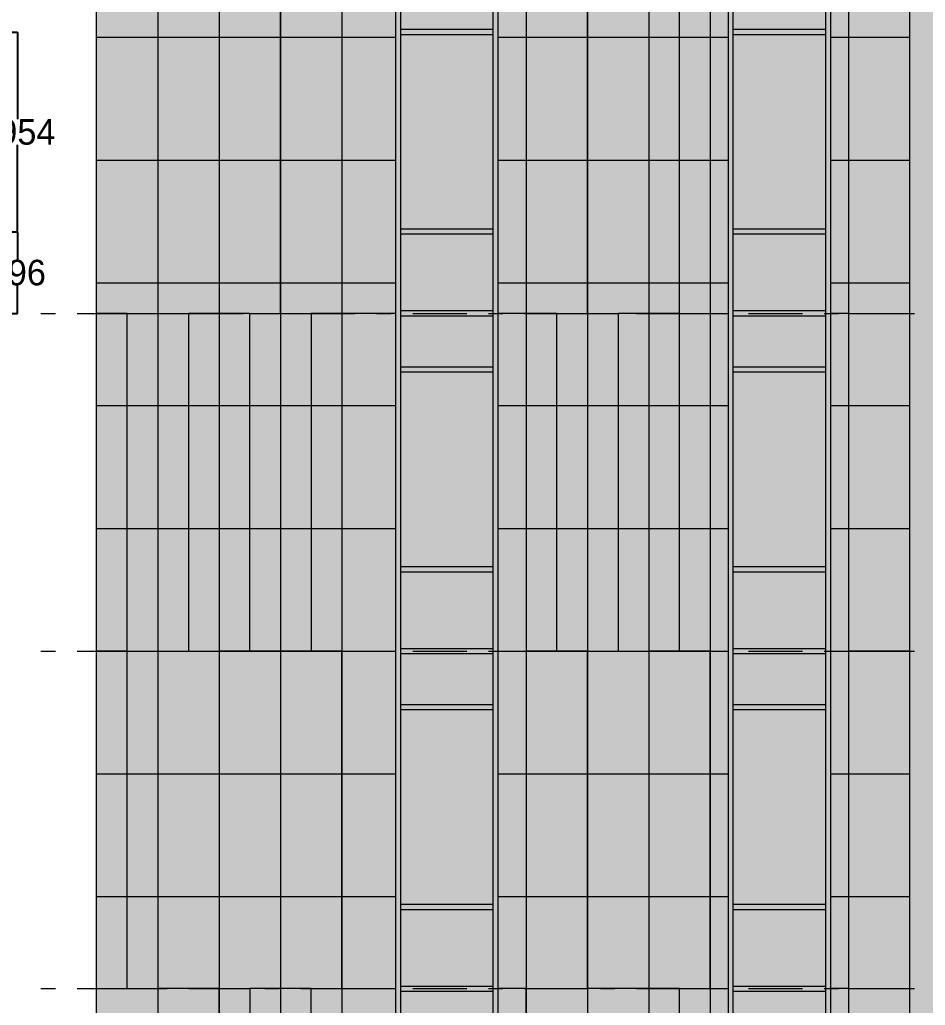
# Model space of a CAD drawing. Header units: millimetres. Extents: x 1499747 to 4230374, y -28481 to 441852.
# Drawn here: x 4045743 to 4054593, y 377166 to 386800 of the extents above; entities that cross this region are included whole.
import ezdxf

# ---------------------------------------------------------------- set-up
doc = ezdxf.new("R2010")
doc.units = ezdxf.units.MM
doc.header["$MEASUREMENT"] = 0
doc.layers.add('FTP Cable', color=130, linetype='Continuous', lineweight=30)
doc.layers.add('Чертеж и Рисунок', color=7, linetype='Continuous')
doc.dimstyles.get("Standard").update_dxf_attribs({"dimtxt": 0.18, "dimasz": 0.18, "dimexe": 0.18, "dimexo": 0.0625, "dimgap": 0.09, "dimtad": 0, "dimtih": 1, "dimtoh": 1, "dimdec": 4, "dimzin": 0, "dimdsep": 46, "dimtxsty": 'Standard', "dimcen": 0.09, "dimadec": 0, "dimazin": 0, "dimtfac": 1, "dimtdec": 4, "dimtofl": 0, "dimtmove": 0, "dimatfit": 3, "dimfxl": 1, "dimtolj": 1, "dimtzin": 0, "dimarcsym": 0})

# ---------------------------------------------------------------- blocks, each defined once
blk = doc.blocks.new('*D1142')
at = {"layer": 'Defpoints', "color": 0, "lineweight": 30, "transparency": 16777216}
for p in [(4044341.7, 386678.4), (4045719.5, 386678.4), (4044997.5, 384724.8)]:
    blk.add_point(p, dxfattribs=at)
at = {"layer": 'FTP Cable', "color": 0, "lineweight": -2, "transparency": 16777216}
for p, q in [((4044341.7, 386678.4), (4045719.7, 386678.4)), ((4045719.5, 386678.2), (4045719.5, 385826.7)), ((4045719.5, 384725), (4045719.5, 385576.5)), ((4044997.5, 384724.8), (4045719.7, 384724.8))]:
    blk.add_line(p, q, dxfattribs=at)
at = {"layer": 'FTP Cable', "color": 0, "lineweight": 30, "transparency": 16777216}
for points in [[(4045719.5, 386678.2), (4045719.6, 386678.2), (4045719.5, 386678.4)], [(4045719.5, 384725), (4045719.6, 384725), (4045719.5, 384724.8)]]:
    blk.add_solid(points, dxfattribs=at)
at = {"layer": 'FTP Cable', "color": 0, "lineweight": 25, "transparency": 16777216, "insert": (4045719.5, 385701.6), "char_height": 250, "attachment_point": 5}
blk.add_mtext('\\A1;1954', dxfattribs=at)
blk = doc.blocks.new('*D1144')
at = {"layer": 'Defpoints', "color": 0, "lineweight": 30, "transparency": 16777216}
for p in [(4044997.5, 384724.8), (4044341.9, 383928.4), (4045719.5, 383928.4)]:
    blk.add_point(p, dxfattribs=at)
at = {"layer": 'FTP Cable', "color": 0, "lineweight": -2, "transparency": 16777216}
for p, q in [((4044997.5, 384724.8), (4045719.7, 384724.8)), ((4045719.5, 384724.6), (4045719.5, 384451.7)), ((4045719.5, 383928.6), (4045719.5, 384201.5)), ((4044341.9, 383928.4), (4045719.7, 383928.4))]:
    blk.add_line(p, q, dxfattribs=at)
at = {"layer": 'FTP Cable', "color": 0, "lineweight": 30, "transparency": 16777216}
for points in [[(4045719.5, 384724.6), (4045719.6, 384724.6), (4045719.5, 384724.8)], [(4045719.5, 383928.6), (4045719.6, 383928.6), (4045719.5, 383928.4)]]:
    blk.add_solid(points, dxfattribs=at)
at = {"layer": 'FTP Cable', "color": 0, "lineweight": 25, "transparency": 16777216, "insert": (4045719.5, 384326.6), "char_height": 250, "attachment_point": 5}
blk.add_mtext('\\A1;796', dxfattribs=at)

msp = doc.modelspace()

# ---------------------------------------------------------------- hatches: boundary and pattern name
at = {"layer": 'Чертеж и Рисунок', "linetype": 'Continuous', "lineweight": 0, "true_color": 0xffffff}
for points in [[(4054941.97443, 393328.40133), (4054441.97367, 393328.40133), (4054441.97367, 373528.37108), (4054941.97443, 373528.37108)], [(4048291.96427, 383928.38697), (4048291.96427, 387228.39201), (4047091.96244, 387228.39201), (4047091.96244, 383928.38697)], [(4051291.96885, 383928.38697), (4051291.96885, 387228.39201), (4050416.96752, 387228.39201), (4050416.96752, 383928.38697)], [(4052191.97023, 383928.38697), (4052191.97023, 387228.39201), (4051891.96977, 387228.39201), (4051891.96977, 383928.38697)], [(4052666.97095, 383928.38697), (4052666.97095, 387228.39201), (4052491.97069, 387228.39201), (4052491.97069, 383928.38697)], [(4054441.97367, 383928.38697), (4054441.97367, 387228.39201), (4053841.97275, 387228.39201), (4053841.97275, 383928.38697)], [(4046791.96198, 380628.38193), (4046791.96198, 383928.38697), (4046491.96152, 383928.38697), (4046491.96152, 380628.38193)], [(4047991.96381, 380628.38193), (4047991.96381, 383928.38697), (4047391.96289, 383928.38697), (4047391.96289, 380628.38193)], [(4048591.96473, 380628.38193), (4049416.96599, 380628.38193), (4049416.96599, 383928.38697), (4048591.96473, 383928.38697)], [(4050991.96839, 380628.38193), (4050991.96839, 383928.38697), (4050416.96752, 383928.38697), (4050416.96752, 380628.38193)], [(4052191.97023, 380628.38193), (4052191.97023, 383928.38697), (4051591.96931, 383928.38697), (4051591.96931, 380628.38193)], [(4053841.97275, 380628.38193), (4053841.97275, 383928.38697), (4053666.97248, 383928.38697), (4053666.97248, 380628.38193)], [(4046791.96198, 377328.37688), (4046791.96198, 380628.38193), (4046491.96152, 380628.38193), (4046491.96152, 377328.37688)], [(4048891.96519, 377328.37688), (4048891.96519, 380628.38193), (4047691.96335, 380628.38193), (4047691.96335, 377328.37688)], [(4050691.96794, 377328.37688), (4051291.96885, 377328.37688), (4051291.96885, 380628.38193), (4050691.96794, 380628.38193)], [(4052491.97069, 377328.37688), (4052491.97069, 380628.38193), (4051891.96977, 380628.38193), (4051891.96977, 377328.37688)], [(4054441.97367, 377328.37688), (4054441.97367, 380628.38193), (4053841.97275, 380628.38193), (4053841.97275, 377328.37688)], [(4047691.96335, 374028.37184), (4047691.96335, 377328.37688), (4047091.96244, 377328.37688), (4047091.96244, 374028.37184)], [(4048591.96473, 374028.37184), (4048591.96473, 377328.37688), (4047991.96381, 377328.37688), (4047991.96381, 374028.37184)], [(4050691.96794, 374028.37184), (4050691.96794, 377328.37688), (4050416.96752, 377328.37688), (4050416.96752, 374028.37184)], [(4052191.97023, 374028.37184), (4052191.97023, 377328.37688), (4051291.96885, 377328.37688), (4051291.96885, 374028.37184)], [(4053841.97275, 374028.37184), (4053841.97275, 377328.37688), (4053666.97248, 377328.37688), (4053666.97248, 374028.37184)]]:
    msp.add_hatch(color=7, dxfattribs=at).paths.add_polyline_path(points)
at = {"layer": 'Чертеж и Рисунок', "linetype": 'Continuous', "lineweight": 0, "true_color": 0x868d8e}
for points in [[(4047091.96244, 383928.38697), (4047091.96244, 387228.39201), (4046491.96152, 387228.39201), (4046491.96152, 383928.38697)], [(4048291.96427, 383928.38697), (4049416.96599, 383928.38697), (4049416.96599, 387228.39201), (4048291.96427, 387228.39201)], [(4051891.96977, 383928.38697), (4051891.96977, 387228.39201), (4051291.96885, 387228.39201), (4051291.96885, 383928.38697)], [(4052491.97069, 383928.38697), (4052491.97069, 387228.39201), (4052191.97023, 387228.39201), (4052191.97023, 383928.38697)], [(4053841.97275, 383928.38697), (4053841.97275, 387228.39201), (4053666.97248, 387228.39201), (4053666.97248, 383928.38697)], [(4046791.96198, 380628.38193), (4047391.96289, 380628.38193), (4047391.96289, 383928.38697), (4046791.96198, 383928.38697)], [(4047991.96381, 380628.38193), (4048591.96473, 380628.38193), (4048591.96473, 383928.38697), (4047991.96381, 383928.38697)], [(4051591.96931, 380628.38193), (4051591.96931, 383928.38697), (4050991.96839, 383928.38697), (4050991.96839, 380628.38193)], [(4052666.97095, 380628.38193), (4052666.97095, 383928.38697), (4052191.97023, 383928.38697), (4052191.97023, 380628.38193)], [(4054441.97367, 380628.38193), (4054441.97367, 383928.38697), (4053841.97275, 383928.38697), (4053841.97275, 380628.38193)], [(4047691.96335, 377328.37688), (4047691.96335, 380628.38193), (4046791.96198, 380628.38193), (4046791.96198, 377328.37688)], [(4048891.96519, 380628.38193), (4048891.96519, 377328.37688), (4049416.96599, 377328.37688), (4049416.96599, 380628.38193)], [(4050691.96794, 377328.37688), (4050691.96794, 380628.38193), (4050416.96752, 380628.38193), (4050416.96752, 377328.37688)], [(4051891.96977, 377328.37688), (4051891.96977, 380628.38193), (4051291.96885, 380628.38193), (4051291.96885, 377328.37688)], [(4052666.97095, 377328.37688), (4052666.97095, 380628.38193), (4052491.97069, 380628.38193), (4052491.97069, 377328.37688)], [(4053841.97275, 377328.37688), (4053841.97275, 380628.38193), (4053666.97248, 380628.38193), (4053666.97248, 377328.37688)], [(4046491.96152, 374028.37184), (4047091.96244, 374028.37184), (4047091.96244, 377328.37688), (4046491.96152, 377328.37688)], [(4047691.96335, 374028.37184), (4047991.96381, 374028.37184), (4047991.96381, 377328.37688), (4047691.96335, 377328.37688)], [(4048591.96473, 377328.37688), (4048591.96473, 374028.37184), (4049416.96599, 374028.37184), (4049416.96599, 377328.37688)], [(4050691.96794, 374028.37184), (4051291.96885, 374028.37184), (4051291.96885, 377328.37688), (4050691.96794, 377328.37688)], [(4052666.97095, 374028.37184), (4052666.97095, 377328.37688), (4052191.97023, 377328.37688), (4052191.97023, 374028.37184)], [(4054441.97367, 374028.37184), (4054441.97367, 377328.37688), (4053841.97275, 377328.37688), (4053841.97275, 374028.37184)]]:
    msp.add_hatch(color=252, dxfattribs=at).paths.add_polyline_path(points)
at = {"layer": 'Чертеж и Рисунок', "linetype": 'Continuous', "lineweight": 0, "true_color": 0x2e2e2e}
for points in [[(4049416.96599, 386678.39117), (4049466.96606, 386678.39117), (4049466.96606, 387228.39201), (4049416.96599, 387228.39201)], [(4050416.96752, 387228.39201), (4050366.96744, 387228.39201), (4050366.96744, 386678.39117), (4050416.96752, 386678.39117)], [(4052666.97095, 386678.39117), (4052716.97103, 386678.39117), (4052716.97103, 387228.39201), (4052666.97095, 387228.39201)], [(4053666.97248, 387228.39201), (4053616.97241, 387228.39201), (4053616.97241, 386678.39117), (4053666.97248, 386678.39117)], [(4049416.96599, 384728.38819), (4049466.96606, 384728.38819), (4049466.96606, 386678.39117), (4049416.96599, 386678.39117)], [(4049466.96606, 386653.39113), (4049696.96642, 386653.39113), (4049696.96642, 386703.39121), (4049466.96606, 386703.39121)], [(4049696.96642, 386653.39113), (4050366.96744, 386653.39113), (4050366.96744, 386703.39121), (4049696.96642, 386703.39121)], [(4050416.96752, 386678.39117), (4050366.96744, 386678.39117), (4050366.96744, 384728.38819), (4050416.96752, 384728.38819)], [(4052666.97095, 384728.38819), (4052716.97103, 384728.38819), (4052716.97103, 386678.39117), (4052666.97095, 386678.39117)], [(4052716.97103, 386703.39121), (4052716.97103, 386653.39113), (4052946.97138, 386653.39113), (4052946.97138, 386703.39121)], [(4052946.97138, 386703.39121), (4052946.97138, 386653.39113), (4053616.97241, 386653.39113), (4053616.97241, 386703.39121)], [(4053666.97248, 386678.39117), (4053616.97241, 386678.39117), (4053616.97241, 384728.38819), (4053666.97248, 384728.38819)], [(4049416.96599, 383928.38697), (4049466.96606, 383928.38697), (4049466.96606, 384728.38819), (4049416.96599, 384728.38819)], [(4049466.96606, 384703.38815), (4049696.96642, 384703.38815), (4049696.96642, 384753.38823), (4049466.96606, 384753.38823)], [(4049696.96642, 384703.38815), (4050366.96744, 384703.38815), (4050366.96744, 384753.38823), (4049696.96642, 384753.38823)], [(4050416.96752, 384728.38819), (4050366.96744, 384728.38819), (4050366.96744, 383928.38697), (4050416.96752, 383928.38697)], [(4052666.97095, 383928.38697), (4052716.97103, 383928.38697), (4052716.97103, 384728.38819), (4052666.97095, 384728.38819)], [(4052716.97103, 384753.38823), (4052716.97103, 384703.38815), (4052946.97138, 384703.38815), (4052946.97138, 384753.38823)], [(4052946.97138, 384753.38823), (4052946.97138, 384703.38815), (4053616.97241, 384703.38815), (4053616.97241, 384753.38823)], [(4053666.97248, 384728.38819), (4053616.97241, 384728.38819), (4053616.97241, 383928.38697), (4053666.97248, 383928.38697)], [(4049416.96599, 383378.38613), (4049466.96606, 383378.38613), (4049466.96606, 383928.38697), (4049416.96599, 383928.38697)], [(4049466.96606, 383903.38693), (4049696.96642, 383903.38693), (4049696.96642, 383953.38701), (4049466.96606, 383953.38701)], [(4049696.96642, 383903.38693), (4050366.96744, 383903.38693), (4050366.96744, 383953.38701), (4049696.96642, 383953.38701)], [(4050416.96752, 383928.38697), (4050366.96744, 383928.38697), (4050366.96744, 383378.38613), (4050416.96752, 383378.38613)], [(4052666.97095, 383378.38613), (4052716.97103, 383378.38613), (4052716.97103, 383928.38697), (4052666.97095, 383928.38697)], [(4052716.97103, 383903.38693), (4052946.97138, 383903.38693), (4052946.97138, 383953.38701), (4052716.97103, 383953.38701)], [(4052946.97138, 383903.38693), (4053616.97241, 383903.38693), (4053616.97241, 383953.38701), (4052946.97138, 383953.38701)], [(4053666.97248, 383928.38697), (4053616.97241, 383928.38697), (4053616.97241, 383378.38613), (4053666.97248, 383378.38613)], [(4049416.96599, 381428.38315), (4049466.96606, 381428.38315), (4049466.96606, 383378.38613), (4049416.96599, 383378.38613)], [(4049466.96606, 383353.38609), (4049696.96642, 383353.38609), (4049696.96642, 383403.38617), (4049466.96606, 383403.38617)], [(4049696.96642, 383353.38609), (4050366.96744, 383353.38609), (4050366.96744, 383403.38617), (4049696.96642, 383403.38617)], [(4050416.96752, 383378.38613), (4050366.96744, 383378.38613), (4050366.96744, 381428.38315), (4050416.96752, 381428.38315)], [(4052666.97095, 381428.38315), (4052716.97103, 381428.38315), (4052716.97103, 383378.38613), (4052666.97095, 383378.38613)], [(4052716.97103, 383353.38609), (4052946.97138, 383353.38609), (4052946.97138, 383403.38617), (4052716.97103, 383403.38617)], [(4052946.97138, 383353.38609), (4053616.97241, 383353.38609), (4053616.97241, 383403.38617), (4052946.97138, 383403.38617)], [(4053666.97248, 383378.38613), (4053616.97241, 383378.38613), (4053616.97241, 381428.38315), (4053666.97248, 381428.38315)], [(4049416.96599, 380628.38193), (4049466.96606, 380628.38193), (4049466.96606, 381428.38315), (4049416.96599, 381428.38315)], [(4049696.96642, 381453.38319), (4049466.96606, 381453.38319), (4049466.96606, 381403.38311), (4049696.96642, 381403.38311)], [(4050366.96744, 381453.38319), (4049696.96642, 381453.38319), (4049696.96642, 381403.38311), (4050366.96744, 381403.38311)], [(4050416.96752, 381428.38315), (4050366.96744, 381428.38315), (4050366.96744, 380628.38193), (4050416.96752, 380628.38193)], [(4052666.97095, 380628.38193), (4052716.97103, 380628.38193), (4052716.97103, 381428.38315), (4052666.97095, 381428.38315)], [(4052716.97103, 381453.38319), (4052716.97103, 381403.38311), (4052946.97138, 381403.38311), (4052946.97138, 381453.38319)], [(4052946.97138, 381403.38311), (4053616.97241, 381403.38311), (4053616.97241, 381453.38319), (4052946.97138, 381453.38319)], [(4053666.97248, 381428.38315), (4053616.97241, 381428.38315), (4053616.97241, 380628.38193), (4053666.97248, 380628.38193)], [(4049696.96642, 380653.38196), (4049466.96606, 380653.38196), (4049466.96606, 380603.38189), (4049696.96642, 380603.38189)], [(4050366.96744, 380653.38196), (4049696.96642, 380653.38196), (4049696.96642, 380603.38189), (4050366.96744, 380603.38189)], [(4052716.97103, 380603.38189), (4052946.97138, 380603.38189), (4052946.97138, 380653.38196), (4052716.97103, 380653.38196)], [(4052946.97138, 380603.38189), (4053616.97241, 380603.38189), (4053616.97241, 380653.38196), (4052946.97138, 380653.38196)], [(4049416.96599, 380078.38109), (4049466.96606, 380078.38109), (4049466.96606, 380628.38193), (4049416.96599, 380628.38193)], [(4050416.96752, 380628.38193), (4050366.96744, 380628.38193), (4050366.96744, 380078.38109), (4050416.96752, 380078.38109)], [(4052666.97095, 380078.38109), (4052716.97103, 380078.38109), (4052716.97103, 380628.38193), (4052666.97095, 380628.38193)], [(4053666.97248, 380628.38193), (4053616.97241, 380628.38193), (4053616.97241, 380078.38109), (4053666.97248, 380078.38109)], [(4049416.96599, 378128.37811), (4049466.96606, 378128.37811), (4049466.96606, 380078.38109), (4049416.96599, 380078.38109)], [(4049466.96606, 380053.38105), (4049696.96642, 380053.38105), (4049696.96642, 380103.38112), (4049466.96606, 380103.38112)], [(4049696.96642, 380053.38105), (4050366.96744, 380053.38105), (4050366.96744, 380103.38112), (4049696.96642, 380103.38112)], [(4050416.96752, 380078.38109), (4050366.96744, 380078.38109), (4050366.96744, 378128.37811), (4050416.96752, 378128.37811)], [(4052666.97095, 378128.37811), (4052716.97103, 378128.37811), (4052716.97103, 380078.38109), (4052666.97095, 380078.38109)], [(4052716.97103, 380103.38112), (4052716.97103, 380053.38105), (4052946.97138, 380053.38105), (4052946.97138, 380103.38112)], [(4052946.97138, 380103.38112), (4052946.97138, 380053.38105), (4053616.97241, 380053.38105), (4053616.97241, 380103.38112)], [(4053666.97248, 380078.38109), (4053616.97241, 380078.38109), (4053616.97241, 378128.37811), (4053666.97248, 378128.37811)], [(4049696.96642, 378153.37814), (4049466.96606, 378153.37814), (4049466.96606, 378103.37807), (4049696.96642, 378103.37807)], [(4050366.96744, 378153.37814), (4049696.96642, 378153.37814), (4049696.96642, 378103.37807), (4050366.96744, 378103.37807)], [(4052716.97103, 378153.37814), (4052716.97103, 378103.37807), (4052946.97138, 378103.37807), (4052946.97138, 378153.37814)], [(4052946.97138, 378153.37814), (4052946.97138, 378103.37807), (4053616.97241, 378103.37807), (4053616.97241, 378153.37814)], [(4049416.96599, 377328.37688), (4049466.96606, 377328.37688), (4049466.96606, 378128.37811), (4049416.96599, 378128.37811)], [(4050416.96752, 378128.37811), (4050366.96744, 378128.37811), (4050366.96744, 377328.37688), (4050416.96752, 377328.37688)], [(4052666.97095, 377328.37688), (4052716.97103, 377328.37688), (4052716.97103, 378128.37811), (4052666.97095, 378128.37811)], [(4053666.97248, 378128.37811), (4053616.97241, 378128.37811), (4053616.97241, 377328.37688), (4053666.97248, 377328.37688)], [(4049416.96599, 376778.37604), (4049466.96606, 376778.37604), (4049466.96606, 377328.37688), (4049416.96599, 377328.37688)], [(4049696.96642, 377353.37692), (4049466.96606, 377353.37692), (4049466.96606, 377303.37685), (4049696.96642, 377303.37685)], [(4050366.96744, 377353.37692), (4049696.96642, 377353.37692), (4049696.96642, 377303.37685), (4050366.96744, 377303.37685)], [(4050416.96752, 377328.37688), (4050366.96744, 377328.37688), (4050366.96744, 376778.37604), (4050416.96752, 376778.37604)], [(4052666.97095, 376778.37604), (4052716.97103, 376778.37604), (4052716.97103, 377328.37688), (4052666.97095, 377328.37688)], [(4052716.97103, 377353.37692), (4052716.97103, 377303.37685), (4052946.97138, 377303.37685), (4052946.97138, 377353.37692)], [(4052946.97138, 377303.37685), (4053616.97241, 377303.37685), (4053616.97241, 377353.37692), (4052946.97138, 377353.37692)], [(4053666.97248, 377328.37688), (4053616.97241, 377328.37688), (4053616.97241, 376778.37604), (4053666.97248, 376778.37604)]]:
    msp.add_hatch(color=250, dxfattribs=at).paths.add_polyline_path(points)
at = {"layer": 'Чертеж и Рисунок', "linetype": 'Continuous', "lineweight": 0, "true_color": 0x84adf9}
for points in [[(4049466.96606, 386703.39121), (4050366.96744, 386703.39121), (4050366.96744, 387203.39197), (4049466.96606, 387203.39197)], [(4052716.97103, 387203.39197), (4052716.97103, 386703.39121), (4053616.97241, 386703.39121), (4053616.97241, 387203.39197)], [(4049466.96606, 384753.38823), (4050366.96744, 384753.38823), (4050366.96744, 386653.39113), (4049466.96606, 386653.39113)], [(4052716.97103, 386653.39113), (4052716.97103, 384753.38823), (4053616.97241, 384753.38823), (4053616.97241, 386653.39113)], [(4049466.96606, 383953.38701), (4050366.96744, 383953.38701), (4050366.96744, 384703.38815), (4049466.96606, 384703.38815)], [(4052716.97103, 383953.38701), (4053616.97241, 383953.38701), (4053616.97241, 384703.38815), (4052716.97103, 384703.38815)], [(4049466.96606, 383403.38617), (4050366.96744, 383403.38617), (4050366.96744, 383903.38693), (4049466.96606, 383903.38693)], [(4052716.97103, 383903.38693), (4052716.97103, 383403.38617), (4053616.97241, 383403.38617), (4053616.97241, 383903.38693)], [(4050366.96744, 383353.38609), (4049466.96606, 383353.38609), (4049466.96606, 381453.38319), (4050366.96744, 381453.38319)], [(4053616.97241, 383353.38609), (4052716.97103, 383353.38609), (4052716.97103, 381453.38319), (4053616.97241, 381453.38319)], [(4049466.96606, 380653.38196), (4050366.96744, 380653.38196), (4050366.96744, 381403.38311), (4049466.96606, 381403.38311)], [(4052716.97103, 381403.38311), (4052716.97103, 380653.38196), (4053616.97241, 380653.38196), (4053616.97241, 381403.38311)], [(4049466.96606, 380103.38112), (4050366.96744, 380103.38112), (4050366.96744, 380603.38189), (4049466.96606, 380603.38189)], [(4052716.97103, 380603.38189), (4052716.97103, 380103.38112), (4053616.97241, 380103.38112), (4053616.97241, 380603.38189)], [(4050366.96744, 380053.38105), (4049466.96606, 380053.38105), (4049466.96606, 378153.37814), (4050366.96744, 378153.37814)], [(4052716.97103, 380053.38105), (4052716.97103, 378153.37814), (4053616.97241, 378153.37814), (4053616.97241, 380053.38105)], [(4049466.96606, 377353.37692), (4050366.96744, 377353.37692), (4050366.96744, 378103.37807), (4049466.96606, 378103.37807)], [(4053616.97241, 378103.37807), (4052716.97103, 378103.37807), (4052716.97103, 377353.37692), (4053616.97241, 377353.37692)], [(4049466.96606, 376803.37608), (4050366.96744, 376803.37608), (4050366.96744, 377303.37685), (4049466.96606, 377303.37685)], [(4052716.97103, 376803.37608), (4053616.97241, 376803.37608), (4053616.97241, 377303.37685), (4052716.97103, 377303.37685)]]:
    msp.add_hatch(color=161, dxfattribs=at).paths.add_polyline_path(points)

# ---------------------------------------------------------------- linework, layer by layer
at = {"layer": 'Чертеж и Рисунок', "color": 253, "linetype": 'Continuous', "lineweight": 5, "true_color": 0xaaaaaa}
for points in [[(4052491.77069, 409296.12572), (4052491.77069, 369078.36428)], [(4051891.76977, 409150.7155), (4051891.76977, 369080.86428)], [(4051291.76885, 409005.30528), (4051291.76885, 369078.36428)], [(4050691.76794, 408859.89506), (4050691.76794, 369078.36428)], [(4047091.76244, 408678.46478), (4047091.76244, 369078.36428)], [(4047691.76335, 408678.46478), (4047691.76335, 369078.36428)], [(4048291.76427, 408678.46478), (4048291.76427, 369078.36428)], [(4048891.76519, 408678.46478), (4048891.76519, 369078.36428)], [(4052666.97095, 407478.46295), (4052666.97095, 369078.36428)], [(4053666.97248, 407478.46295), (4053666.97248, 369078.36428)], [(4053841.97275, 404178.45791), (4053841.97275, 369078.36428)], [(4046491.96152, 386627.99109), (4049416.96599, 386627.99109)], [(4050416.96752, 386627.99109), (4052666.97095, 386627.99109)], [(4053666.97248, 386627.99109), (4054441.97367, 386627.99109)], [(4046491.96152, 385427.98926), (4049416.96599, 385427.98926)], [(4050416.96752, 385427.98926), (4052666.97095, 385427.98926)], [(4053666.97248, 385427.98926), (4054441.97367, 385427.98926)], [(4046491.96152, 384227.98743), (4049416.96599, 384227.98743)], [(4050416.96752, 384227.98743), (4052666.97095, 384227.98743)], [(4053666.97248, 384227.98743), (4054441.97367, 384227.98743)], [(4046491.96152, 383027.98559), (4049416.96599, 383027.98559)], [(4050416.96752, 383027.98559), (4052666.97095, 383027.98559)], [(4053666.97248, 383027.98559), (4054441.97367, 383027.98559)], [(4046491.96152, 381827.98376), (4049416.96599, 381827.98376)], [(4050416.96752, 381827.98376), (4052666.97095, 381827.98376)], [(4053666.97248, 381827.98376), (4054441.97367, 381827.98376)], [(4046491.96152, 380627.98193), (4049416.96599, 380627.98193)], [(4050416.96752, 380627.98193), (4052666.97095, 380627.98193)], [(4053666.97248, 380627.98193), (4054441.97367, 380627.98193)], [(4046491.96152, 379427.98009), (4049416.96599, 379427.98009)], [(4050416.96752, 379427.98009), (4052666.97095, 379427.98009)], [(4053666.97248, 379427.98009), (4054441.97367, 379427.98009)], [(4046491.96152, 378227.97826), (4049416.96599, 378227.97826)], [(4050416.96752, 378227.97826), (4052666.97095, 378227.97826)], [(4053666.97248, 378227.97826), (4054441.97367, 378227.97826)]]:
    msp.add_lwpolyline(points, dxfattribs=at)
at = {"layer": 'Чертеж и Рисунок', "color": 7, "linetype": 'Continuous', "lineweight": 5}
for points in [[(4046491.96152, 369078.36428), (4046491.96152, 400428.41218)], [(4054441.97367, 373528.37108), (4054441.97367, 393328.40133)], [(4047091.96244, 387228.39201), (4047091.96244, 383928.38697)], [(4048291.96427, 383928.38697), (4048291.96427, 387228.39201)], [(4049416.96599, 383928.38697), (4049416.96599, 387228.39201)], [(4049466.96606, 386703.39121), (4049466.96606, 387203.39197)], [(4050366.96744, 387203.39197), (4050366.96744, 386703.39121)], [(4050416.96752, 387228.39201), (4050416.96752, 383928.38697)], [(4051291.96885, 383928.38697), (4051291.96885, 387228.39201)], [(4051891.96977, 387228.39201), (4051891.96977, 383928.38697)], [(4052191.97023, 383928.38697), (4052191.97023, 387228.39201)], [(4052491.97069, 387228.39201), (4052491.97069, 383928.38697)], [(4052716.97103, 386703.39121), (4052716.97103, 387203.39197)], [(4053616.97241, 387203.39197), (4053616.97241, 386703.39121)], [(4049466.96606, 386678.39117), (4049466.96606, 386703.39121)], [(4049696.96642, 386703.39121), (4049466.96606, 386703.39121)], [(4049466.96606, 386653.39113), (4049466.96606, 386678.39117)], [(4049696.96642, 386653.39113), (4049466.96606, 386653.39113)], [(4049466.96606, 384753.38823), (4049466.96606, 386653.39113)], [(4050366.96744, 386703.39121), (4049696.96642, 386703.39121)], [(4050366.96744, 386653.39113), (4049696.96642, 386653.39113)], [(4050366.96744, 386703.39121), (4050366.96744, 386678.39117)], [(4050366.96744, 386678.39117), (4050366.96744, 386653.39113)], [(4050366.96744, 386653.39113), (4050366.96744, 384753.38823)], [(4052716.97103, 386678.39117), (4052716.97103, 386703.39121)], [(4052946.97138, 386703.39121), (4052716.97103, 386703.39121)], [(4052716.97103, 386653.39113), (4052716.97103, 386678.39117)], [(4052946.97138, 386653.39113), (4052716.97103, 386653.39113)], [(4052716.97103, 384753.38823), (4052716.97103, 386653.39113)], [(4053616.97241, 386703.39121), (4052946.97138, 386703.39121)], [(4053616.97241, 386653.39113), (4052946.97138, 386653.39113)], [(4053616.97241, 386703.39121), (4053616.97241, 386678.39117)], [(4053616.97241, 386678.39117), (4053616.97241, 386653.39113)], [(4053616.97241, 386653.39113), (4053616.97241, 384753.38823)], [(4049466.96606, 384728.38819), (4049466.96606, 384753.38823)], [(4049696.96642, 384753.38823), (4049466.96606, 384753.38823)], [(4049466.96606, 384703.38815), (4049466.96606, 384728.38819)], [(4049696.96642, 384703.38815), (4049466.96606, 384703.38815)], [(4049466.96606, 383953.38701), (4049466.96606, 384703.38815)], [(4050366.96744, 384753.38823), (4049696.96642, 384753.38823)], [(4050366.96744, 384703.38815), (4049696.96642, 384703.38815)], [(4050366.96744, 384753.38823), (4050366.96744, 384728.38819)], [(4050366.96744, 384728.38819), (4050366.96744, 384703.38815)], [(4050366.96744, 384703.38815), (4050366.96744, 383953.38701)], [(4052716.97103, 384728.38819), (4052716.97103, 384753.38823)], [(4052946.97138, 384753.38823), (4052716.97103, 384753.38823)], [(4052716.97103, 384703.38815), (4052716.97103, 384728.38819)], [(4052946.97138, 384703.38815), (4052716.97103, 384703.38815)], [(4052716.97103, 383953.38701), (4052716.97103, 384703.38815)], [(4053616.97241, 384753.38823), (4052946.97138, 384753.38823)], [(4053616.97241, 384703.38815), (4052946.97138, 384703.38815)], [(4053616.97241, 384753.38823), (4053616.97241, 384728.38819)], [(4053616.97241, 384728.38819), (4053616.97241, 384703.38815)], [(4053616.97241, 384703.38815), (4053616.97241, 383953.38701)], [(4046791.96198, 383928.38697), (4046491.96152, 383928.38697)], [(4046791.96198, 383928.38697), (4047091.96244, 383928.38697)], [(4046791.96198, 380628.38193), (4046791.96198, 383928.38697)], [(4047091.96244, 383928.38697), (4047391.96289, 383928.38697)], [(4047991.96381, 383928.38697), (4047391.96289, 383928.38697)], [(4047391.96289, 383928.38697), (4047391.96289, 380628.38193)], [(4047991.96381, 383928.38697), (4048291.96427, 383928.38697)], [(4047991.96381, 380628.38193), (4047991.96381, 383928.38697)], [(4048291.96427, 383928.38697), (4048591.96473, 383928.38697)], [(4049416.96599, 383928.38697), (4048591.96473, 383928.38697)], [(4048591.96473, 383928.38697), (4048591.96473, 380628.38193)], [(4049416.96599, 380628.38193), (4049416.96599, 383928.38697)], [(4049696.96642, 383953.38701), (4049466.96606, 383953.38701)], [(4049466.96606, 383928.38697), (4049466.96606, 383953.38701)], [(4049466.96606, 383903.38693), (4049466.96606, 383928.38697)], [(4050366.96744, 383953.38701), (4049696.96642, 383953.38701)], [(4050366.96744, 383953.38701), (4050366.96744, 383928.38697)], [(4050366.96744, 383928.38697), (4050366.96744, 383903.38693)], [(4050991.96839, 383928.38697), (4050416.96752, 383928.38697)], [(4050416.96752, 383928.38697), (4050416.96752, 380628.38193)], [(4050991.96839, 383928.38697), (4051291.96885, 383928.38697)], [(4050991.96839, 380628.38193), (4050991.96839, 383928.38697)], [(4051291.96885, 383928.38697), (4051591.96931, 383928.38697)], [(4052191.97023, 383928.38697), (4051591.96931, 383928.38697)], [(4051591.96931, 383928.38697), (4051591.96931, 380628.38193)], [(4052191.97023, 383928.38697), (4052491.97069, 383928.38697)], [(4052191.97023, 380628.38193), (4052191.97023, 383928.38697)], [(4052491.97069, 383928.38697), (4052666.97095, 383928.38697)], [(4052946.97138, 383953.38701), (4052716.97103, 383953.38701)], [(4052716.97103, 383928.38697), (4052716.97103, 383953.38701)], [(4052716.97103, 383903.38693), (4052716.97103, 383928.38697)], [(4053616.97241, 383953.38701), (4052946.97138, 383953.38701)], [(4053616.97241, 383953.38701), (4053616.97241, 383928.38697)], [(4053616.97241, 383928.38697), (4053616.97241, 383903.38693)], [(4053841.97275, 383928.38697), (4053666.97248, 383928.38697)], [(4053841.97275, 383928.38697), (4054441.97367, 383928.38697)], [(4049696.96642, 383903.38693), (4049466.96606, 383903.38693)], [(4049466.96606, 383403.38617), (4049466.96606, 383903.38693)], [(4050366.96744, 383903.38693), (4049696.96642, 383903.38693)], [(4050366.96744, 383903.38693), (4050366.96744, 383403.38617)], [(4052946.97138, 383903.38693), (4052716.97103, 383903.38693)], [(4052716.97103, 383403.38617), (4052716.97103, 383903.38693)], [(4053616.97241, 383903.38693), (4052946.97138, 383903.38693)], [(4053616.97241, 383903.38693), (4053616.97241, 383403.38617)], [(4049466.96606, 383378.38613), (4049466.96606, 383403.38617)], [(4049696.96642, 383403.38617), (4049466.96606, 383403.38617)], [(4049466.96606, 383353.38609), (4049466.96606, 383378.38613)], [(4049696.96642, 383353.38609), (4049466.96606, 383353.38609)], [(4049466.96606, 381453.38319), (4049466.96606, 383353.38609)], [(4050366.96744, 383403.38617), (4049696.96642, 383403.38617)], [(4050366.96744, 383353.38609), (4049696.96642, 383353.38609)], [(4050366.96744, 383403.38617), (4050366.96744, 383378.38613)], [(4050366.96744, 383378.38613), (4050366.96744, 383353.38609)], [(4050366.96744, 383353.38609), (4050366.96744, 381453.38319)], [(4052716.97103, 383378.38613), (4052716.97103, 383403.38617)], [(4052946.97138, 383403.38617), (4052716.97103, 383403.38617)], [(4052716.97103, 383353.38609), (4052716.97103, 383378.38613)], [(4052946.97138, 383353.38609), (4052716.97103, 383353.38609)], [(4052716.97103, 381453.38319), (4052716.97103, 383353.38609)], [(4053616.97241, 383403.38617), (4052946.97138, 383403.38617)], [(4053616.97241, 383353.38609), (4052946.97138, 383353.38609)], [(4053616.97241, 383403.38617), (4053616.97241, 383378.38613)], [(4053616.97241, 383378.38613), (4053616.97241, 383353.38609)], [(4053616.97241, 383353.38609), (4053616.97241, 381453.38319)], [(4049466.96606, 381428.38315), (4049466.96606, 381453.38319)], [(4049466.96606, 381453.38319), (4049696.96642, 381453.38319)], [(4049466.96606, 381403.38311), (4049466.96606, 381428.38315)], [(4049696.96642, 381453.38319), (4050366.96744, 381453.38319)], [(4050366.96744, 381453.38319), (4050366.96744, 381428.38315)], [(4050366.96744, 381428.38315), (4050366.96744, 381403.38311)], [(4052716.97103, 381428.38315), (4052716.97103, 381453.38319)], [(4052716.97103, 381453.38319), (4052946.97138, 381453.38319)], [(4052716.97103, 381403.38311), (4052716.97103, 381428.38315)], [(4052946.97138, 381453.38319), (4053616.97241, 381453.38319)], [(4053616.97241, 381453.38319), (4053616.97241, 381428.38315)], [(4053616.97241, 381428.38315), (4053616.97241, 381403.38311)], [(4049466.96606, 380653.38196), (4049466.96606, 381403.38311)], [(4049466.96606, 381403.38311), (4049696.96642, 381403.38311)], [(4049696.96642, 381403.38311), (4050366.96744, 381403.38311)], [(4050366.96744, 381403.38311), (4050366.96744, 380653.38196)], [(4052716.97103, 380653.38196), (4052716.97103, 381403.38311)], [(4052716.97103, 381403.38311), (4052946.97138, 381403.38311)], [(4052946.97138, 381403.38311), (4053616.97241, 381403.38311)], [(4053616.97241, 381403.38311), (4053616.97241, 380653.38196)], [(4049466.96606, 380653.38196), (4049696.96642, 380653.38196)], [(4049466.96606, 380628.38193), (4049466.96606, 380653.38196)], [(4049696.96642, 380653.38196), (4050366.96744, 380653.38196)], [(4050366.96744, 380653.38196), (4050366.96744, 380628.38193)], [(4052716.97103, 380653.38196), (4052946.97138, 380653.38196)], [(4052716.97103, 380628.38193), (4052716.97103, 380653.38196)], [(4052946.97138, 380653.38196), (4053616.97241, 380653.38196)], [(4053616.97241, 380653.38196), (4053616.97241, 380628.38193)], [(4046791.96198, 380628.38193), (4046491.96152, 380628.38193)], [(4046791.96198, 380628.38193), (4047391.96289, 380628.38193)], [(4046791.96198, 377328.37688), (4046791.96198, 380628.38193)], [(4047391.96289, 380628.38193), (4047691.96335, 380628.38193)], [(4048891.96519, 380628.38193), (4047691.96335, 380628.38193)], [(4047691.96335, 380628.38193), (4047691.96335, 377328.37688)], [(4048891.96519, 380628.38193), (4049416.96599, 380628.38193)], [(4048891.96519, 377328.37688), (4048891.96519, 380628.38193)], [(4049416.96599, 377328.37688), (4049416.96599, 380628.38193)], [(4049466.96606, 380603.38189), (4049466.96606, 380628.38193)], [(4049466.96606, 380603.38189), (4049696.96642, 380603.38189)], [(4049466.96606, 380103.38112), (4049466.96606, 380603.38189)], [(4049696.96642, 380603.38189), (4050366.96744, 380603.38189)], [(4050366.96744, 380628.38193), (4050366.96744, 380603.38189)], [(4050366.96744, 380603.38189), (4050366.96744, 380103.38112)], [(4050416.96752, 380628.38193), (4050416.96752, 377328.37688)], [(4050416.96752, 380628.38193), (4050691.96794, 380628.38193)], [(4050691.96794, 380628.38193), (4050691.96794, 377328.37688)], [(4051291.96885, 380628.38193), (4050691.96794, 380628.38193)], [(4051291.96885, 380628.38193), (4051591.96931, 380628.38193)], [(4051291.96885, 377328.37688), (4051291.96885, 380628.38193)], [(4051591.96931, 380628.38193), (4051891.96977, 380628.38193)], [(4052191.97023, 380628.38193), (4051891.96977, 380628.38193)], [(4051891.96977, 380628.38193), (4051891.96977, 377328.37688)], [(4052491.97069, 380628.38193), (4052191.97023, 380628.38193)], [(4052491.97069, 380628.38193), (4052666.97095, 380628.38193)], [(4052491.97069, 377328.37688), (4052491.97069, 380628.38193)], [(4052716.97103, 380603.38189), (4052716.97103, 380628.38193)], [(4052716.97103, 380603.38189), (4052946.97138, 380603.38189)], [(4052716.97103, 380103.38112), (4052716.97103, 380603.38189)], [(4052946.97138, 380603.38189), (4053616.97241, 380603.38189)], [(4053616.97241, 380628.38193), (4053616.97241, 380603.38189)], [(4053616.97241, 380603.38189), (4053616.97241, 380103.38112)], [(4053666.97248, 380628.38193), (4053841.97275, 380628.38193)], [(4054441.97367, 380628.38193), (4053841.97275, 380628.38193)], [(4049466.96606, 380078.38109), (4049466.96606, 380103.38112)], [(4049696.96642, 380103.38112), (4049466.96606, 380103.38112)], [(4049466.96606, 380053.38105), (4049466.96606, 380078.38109)], [(4050366.96744, 380103.38112), (4049696.96642, 380103.38112)], [(4050366.96744, 380103.38112), (4050366.96744, 380078.38109)], [(4050366.96744, 380078.38109), (4050366.96744, 380053.38105)], [(4052716.97103, 380078.38109), (4052716.97103, 380103.38112)], [(4052946.97138, 380103.38112), (4052716.97103, 380103.38112)], [(4052716.97103, 380053.38105), (4052716.97103, 380078.38109)], [(4053616.97241, 380103.38112), (4052946.97138, 380103.38112)], [(4053616.97241, 380103.38112), (4053616.97241, 380078.38109)], [(4053616.97241, 380078.38109), (4053616.97241, 380053.38105)], [(4049696.96642, 380053.38105), (4049466.96606, 380053.38105)], [(4049466.96606, 378153.37814), (4049466.96606, 380053.38105)], [(4050366.96744, 380053.38105), (4049696.96642, 380053.38105)], [(4050366.96744, 380053.38105), (4050366.96744, 378153.37814)], [(4052946.97138, 380053.38105), (4052716.97103, 380053.38105)], [(4052716.97103, 378153.37814), (4052716.97103, 380053.38105)], [(4053616.97241, 380053.38105), (4052946.97138, 380053.38105)], [(4053616.97241, 380053.38105), (4053616.97241, 378153.37814)], [(4049466.96606, 378128.37811), (4049466.96606, 378153.37814)], [(4049466.96606, 378153.37814), (4049696.96642, 378153.37814)], [(4049696.96642, 378153.37814), (4050366.96744, 378153.37814)], [(4050366.96744, 378153.37814), (4050366.96744, 378128.37811)], [(4052716.97103, 378128.37811), (4052716.97103, 378153.37814)], [(4052716.97103, 378153.37814), (4052946.97138, 378153.37814)], [(4052946.97138, 378153.37814), (4053616.97241, 378153.37814)], [(4053616.97241, 378153.37814), (4053616.97241, 378128.37811)], [(4049466.96606, 378103.37807), (4049466.96606, 378128.37811)], [(4049466.96606, 377353.37692), (4049466.96606, 378103.37807)], [(4049466.96606, 378103.37807), (4049696.96642, 378103.37807)], [(4049696.96642, 378103.37807), (4050366.96744, 378103.37807)], [(4050366.96744, 378128.37811), (4050366.96744, 378103.37807)], [(4050366.96744, 378103.37807), (4050366.96744, 377353.37692)], [(4052716.97103, 378103.37807), (4052716.97103, 378128.37811)], [(4052716.97103, 377353.37692), (4052716.97103, 378103.37807)], [(4052716.97103, 378103.37807), (4052946.97138, 378103.37807)], [(4052946.97138, 378103.37807), (4053616.97241, 378103.37807)], [(4053616.97241, 378128.37811), (4053616.97241, 378103.37807)], [(4053616.97241, 378103.37807), (4053616.97241, 377353.37692)], [(4046491.96152, 377328.37688), (4046791.96198, 377328.37688)], [(4046791.96198, 377328.37688), (4047091.96244, 377328.37688)], [(4047691.96335, 377328.37688), (4047091.96244, 377328.37688)], [(4047091.96244, 377328.37688), (4047091.96244, 374028.37184)], [(4047691.96335, 377328.37688), (4047991.96381, 377328.37688)], [(4047691.96335, 374028.37184), (4047691.96335, 377328.37688)], [(4048591.96473, 377328.37688), (4047991.96381, 377328.37688)], [(4047991.96381, 377328.37688), (4047991.96381, 374028.37184)], [(4048591.96473, 377328.37688), (4048891.96519, 377328.37688)], [(4048591.96473, 374028.37184), (4048591.96473, 377328.37688)], [(4048891.96519, 377328.37688), (4049416.96599, 377328.37688)], [(4049416.96599, 374028.37184), (4049416.96599, 377328.37688)], [(4049466.96606, 377353.37692), (4049696.96642, 377353.37692)], [(4049466.96606, 377328.37688), (4049466.96606, 377353.37692)], [(4049466.96606, 377303.37685), (4049466.96606, 377328.37688)], [(4049466.96606, 377303.37685), (4049696.96642, 377303.37685)], [(4049466.96606, 376803.37608), (4049466.96606, 377303.37685)], [(4049696.96642, 377353.37692), (4050366.96744, 377353.37692)], [(4049696.96642, 377303.37685), (4050366.96744, 377303.37685)], [(4050366.96744, 377353.37692), (4050366.96744, 377328.37688)], [(4050366.96744, 377328.37688), (4050366.96744, 377303.37685)], [(4050366.96744, 377303.37685), (4050366.96744, 376803.37608)], [(4050691.96794, 377328.37688), (4050416.96752, 377328.37688)], [(4050416.96752, 377328.37688), (4050416.96752, 374028.37184)], [(4050691.96794, 377328.37688), (4051291.96885, 377328.37688)], [(4050691.96794, 374028.37184), (4050691.96794, 377328.37688)], [(4051891.96977, 377328.37688), (4051291.96885, 377328.37688)], [(4051291.96885, 377328.37688), (4051291.96885, 374028.37184)], [(4052191.97023, 377328.37688), (4051891.96977, 377328.37688)], [(4052191.97023, 377328.37688), (4052491.97069, 377328.37688)], [(4052191.97023, 374028.37184), (4052191.97023, 377328.37688)], [(4052491.97069, 377328.37688), (4052666.97095, 377328.37688)], [(4052716.97103, 377353.37692), (4052946.97138, 377353.37692)], [(4052716.97103, 377328.37688), (4052716.97103, 377353.37692)], [(4052716.97103, 377303.37685), (4052716.97103, 377328.37688)], [(4052716.97103, 377303.37685), (4052946.97138, 377303.37685)], [(4052716.97103, 376803.37608), (4052716.97103, 377303.37685)], [(4052946.97138, 377353.37692), (4053616.97241, 377353.37692)], [(4052946.97138, 377303.37685), (4053616.97241, 377303.37685)], [(4053616.97241, 377353.37692), (4053616.97241, 377328.37688)], [(4053616.97241, 377328.37688), (4053616.97241, 377303.37685)], [(4053616.97241, 377303.37685), (4053616.97241, 376803.37608)], [(4053841.97275, 377328.37688), (4053666.97248, 377328.37688)], [(4053841.97275, 377328.37688), (4054441.97367, 377328.37688)]]:
    msp.add_lwpolyline(points, dxfattribs=at)
at = {"layer": 'Чертеж и Рисунок', "color": 1, "linetype": 'Continuous', "lineweight": 0}
for points in [[(4045949.96069, 383928.38697), (4046091.06091, 383928.38697)], [(4046302.76123, 383928.38697), (4046831.86204, 383928.38697)], [(4047043.56236, 383928.38697), (4047184.66258, 383928.38697)], [(4047396.3629, 383928.38697), (4047925.46371, 383928.38697)], [(4048137.16403, 383928.38697), (4048278.26425, 383928.38697)], [(4048489.96457, 383928.38697), (4049019.16538, 383928.38697)], [(4049230.7657, 383928.38697), (4049371.86592, 383928.38697)], [(4049583.56624, 383928.38697), (4050112.76705, 383928.38697)], [(4050324.36737, 383928.38697), (4050465.46759, 383928.38697)], [(4050677.16791, 383928.38697), (4051206.36872, 383928.38697)], [(4051417.96905, 383928.38697), (4051559.16926, 383928.38697)], [(4051770.76958, 383928.38697), (4052299.97039, 383928.38697)], [(4052511.67072, 383928.38697), (4052652.77093, 383928.38697)], [(4052864.37126, 383928.38697), (4053393.57206, 383928.38697)], [(4053605.27239, 383928.38697), (4053746.3726, 383928.38697)], [(4053957.97293, 383928.38697), (4054487.17373, 383928.38697)], [(4045949.96069, 380628.38193), (4046091.06091, 380628.38193)], [(4046302.76123, 380628.38193), (4046831.86204, 380628.38193)], [(4047043.56236, 380628.38193), (4047184.66258, 380628.38193)], [(4047396.3629, 380628.38193), (4047925.46371, 380628.38193)], [(4048137.16403, 380628.38193), (4048278.26425, 380628.38193)], [(4048489.96457, 380628.38193), (4049019.16538, 380628.38193)], [(4049230.7657, 380628.38193), (4049371.86592, 380628.38193)], [(4049583.56624, 380628.38193), (4050112.76705, 380628.38193)], [(4050324.36737, 380628.38193), (4050465.46759, 380628.38193)], [(4050677.16791, 380628.38193), (4051206.36872, 380628.38193)], [(4051417.96905, 380628.38193), (4051559.16926, 380628.38193)], [(4051770.76958, 380628.38193), (4052299.97039, 380628.38193)], [(4052511.67072, 380628.38193), (4052652.77093, 380628.38193)], [(4052864.37126, 380628.38193), (4053393.57206, 380628.38193)], [(4053605.27239, 380628.38193), (4053746.3726, 380628.38193)], [(4053957.97293, 380628.38193), (4054487.17373, 380628.38193)], [(4045949.96069, 377328.37688), (4046091.06091, 377328.37688)], [(4046302.76123, 377328.37688), (4046831.86204, 377328.37688)], [(4047043.56236, 377328.37688), (4047184.66258, 377328.37688)], [(4047396.3629, 377328.37688), (4047925.46371, 377328.37688)], [(4048137.16403, 377328.37688), (4048278.26425, 377328.37688)], [(4048489.96457, 377328.37688), (4049019.16538, 377328.37688)], [(4049230.7657, 377328.37688), (4049371.86592, 377328.37688)], [(4049583.56624, 377328.37688), (4050112.76705, 377328.37688)], [(4050324.36737, 377328.37688), (4050465.46759, 377328.37688)], [(4050677.16791, 377328.37688), (4051206.36872, 377328.37688)], [(4051417.96905, 377328.37688), (4051559.16926, 377328.37688)], [(4051770.76958, 377328.37688), (4052299.97039, 377328.37688)], [(4052511.67072, 377328.37688), (4052652.77093, 377328.37688)], [(4052864.37126, 377328.37688), (4053393.57206, 377328.37688)], [(4053605.27239, 377328.37688), (4053746.3726, 377328.37688)], [(4053957.97293, 377328.37688), (4054487.17373, 377328.37688)]]:
    msp.add_lwpolyline(points, dxfattribs=at)

# ---------------------------------------------------------------- dimensions: what is measured, and where the dimension line sits
at = {"layer": 'FTP Cable', "color": 18, "lineweight": 25, "true_color": 0x000000}
for base, p2, picture, middle in [((4045719.54599, 386678.39117), (4044341.65823, 386678.39117), '*D1142', (4045719.54599, 385701.60783)), ((4045719.54599, 383928.38697), (4044341.85823, 383928.38697), '*D1144', (4045719.54599, 384326.60573))]:
    dim = msp.add_linear_dim(base=base, p1=(4044997.45924, 384724.82448), p2=p2, angle=90, dimstyle='Standard', override={"dimtxt": 250, "dimdec": 0, "dimlfac": 1, "dimrnd": 0}, dxfattribs=at)
    dim.commit()
    dim.dimension.update_dxf_attribs({"geometry": picture, "text_midpoint": middle})

doc.saveas('drawing.dxf')
